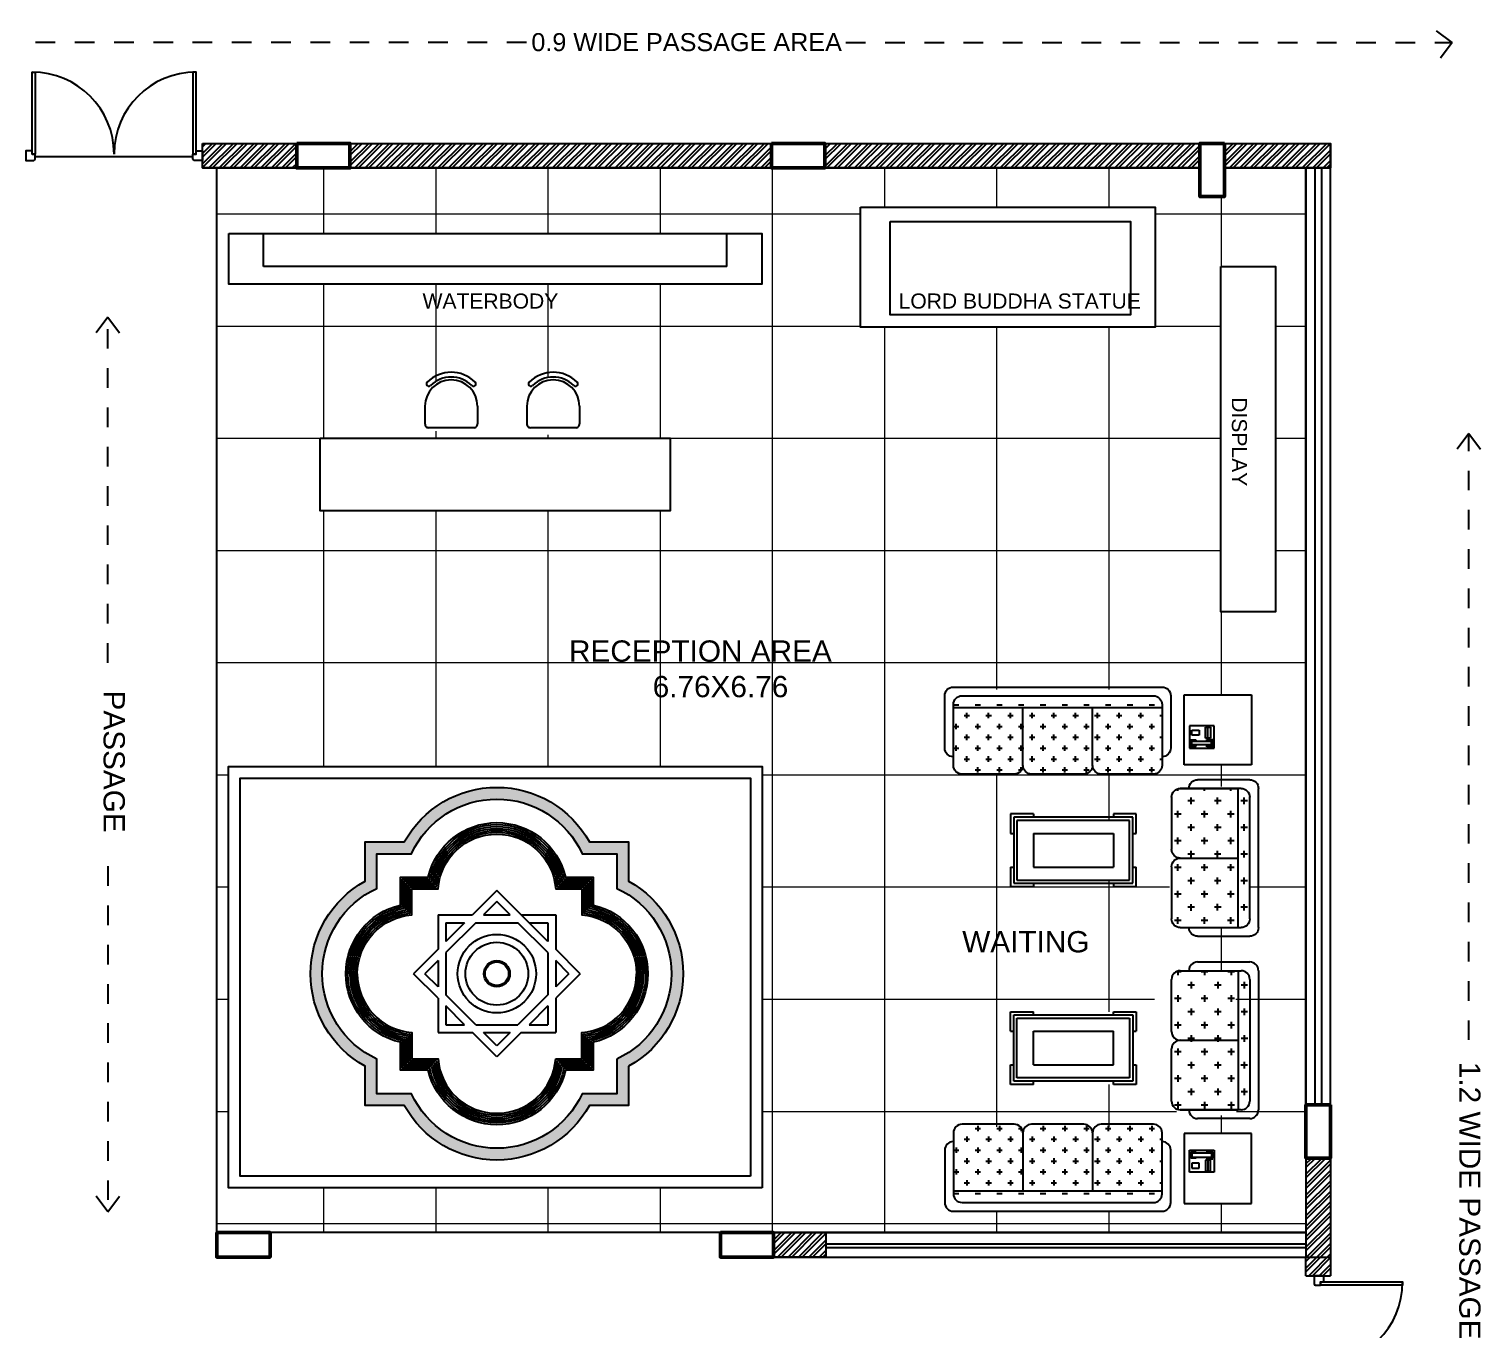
# Model space of a CAD drawing. Header units: millimetres. Extents: x 1521 to 3683, y 1649 to 3322.
# Drawn here: x 1613.56 to 1620.91, y 1661.38 to 1668 of the extents above; entities that cross this region are included whole.
import ezdxf

# ---------------------------------------------------------------- set-up
doc = ezdxf.new("R2010")
doc.units = ezdxf.units.MM
doc.header["$LTSCALE"] = 0.1
doc.linetypes.add('DASHED2', pattern=[0.375, 0.25, -0.125])
for name, color, linetype in [('5', 5, 'Continuous'), ('LSCAPE', 3, 'Continuous'), ('TILES', 40, 'Continuous')]:
    doc.layers.add(name, color=color, linetype=linetype)
doc.layers.add('COL', color=1, linetype='Continuous', lineweight=50)
doc.styles.add('WORKING', font='ARIALN.TTF')
pattern_1 = [(45, (959.4375745897066, 807.4665025753153), (-0.026524905549475, 0.026524905549475), []), (45, (959.4375745897066, 807.4852585158992), (-0.026524905549475, 0.026524905549475), [])]

# ---------------------------------------------------------------- blocks, each defined once
blk = doc.blocks.new('CORNER')
at = {"ltscale": 0.02}
for p, q in [((836.5132669836594, 549.0750119954903), (836.5132669836594, 548.4943628972042)), ((837.1169068013776, 549.0750119954903), (836.5132669836594, 549.0750119954903)), ((837.1169068013776, 548.4943628972042), (837.1169068013776, 549.0750119954903)), ((836.5132669836594, 548.4943628972042), (837.1169068013776, 548.4943628972042))]:
    blk.add_line(p, q, dxfattribs=at)
blk = doc.blocks.new('5 SITE SOFA')
at = {"ltscale": 0.02}
h = blk.add_hatch(dxfattribs=at)
h.set_pattern_fill('CROSS', color=256, scale=0.0180844907407413, angle=90, style=0)
h.set_pattern_definition([(180, (1023.919534311578, 431.4869729357114), (-0.1148365162037068, 0.1148365162037069), [0.0574182581018534, -0.1722547743055604]), (90, (1023.890825182527, 431.4582638066607), (0.1148365162037069, 0.1148365162037068), [0.0574182581018534, -0.1722547743055603])])
edge = h.paths.add_edge_path()
edge.add_ellipse((837.3964713787731, 549.1077649624561), major_axis=(-0.05303300858895311, -0.05303300858895311), ratio=0.9999999999996051, start_angle=225.0000000001161, end_angle=314.9999999999887, ccw=False)
edge.add_line((837.3964713787726, 549.1827649624561), (837.8464713787721, 549.1827649624561))
edge.add_ellipse((837.8464713787721, 549.1077649624561), major_axis=(-0.0530330085890216, 0.0530330085890216), ratio=0.9999999999970204, start_angle=225.0000000000854, end_angle=314.9999999999146, ccw=False)
edge.add_line((837.9214713787721, 549.1077649624561), (837.9214713787721, 548.6077649624568))
edge.add_line((837.9214713787721, 548.6077649624568), (837.3214713787726, 548.6077649624568))
edge.add_line((837.321471378773, 548.6077649624568), (837.321471378773, 549.1077649624561))
edge = h.paths.add_edge_path()
edge.add_ellipse((837.9964713787721, 549.1077649624561), major_axis=(-0.05303300858895311, -0.05303300858895311), ratio=0.9999999999996051, start_angle=225.0000000001161, end_angle=314.9999999999887, ccw=False)
edge.add_line((837.9964713787718, 549.1827649624561), (838.4464713787712, 549.1827649624561))
edge.add_ellipse((838.4464713787712, 549.1077649624561), major_axis=(-0.0530330085890216, 0.0530330085890216), ratio=0.9999999999970204, start_angle=225.0000000000854, end_angle=314.9999999999146, ccw=False)
edge.add_line((838.5214713787714, 549.1077649624561), (838.5214713787714, 548.6077649624568))
edge.add_line((838.5214713787714, 548.6077649624568), (837.9214713787721, 548.6077649624568))
edge.add_line((837.9214713787721, 548.6077649624568), (837.9214713787721, 549.1077649624561))
edge = h.paths.add_edge_path()
edge.add_line((837.321471378773, 548.5827649624568), (837.321471378773, 548.6077649624569))
edge.add_line((837.321471378773, 548.6077649624568), (838.5214713787714, 548.6077649624568))
edge.add_line((838.5214713787714, 548.6077649624568), (838.5214713787714, 548.5827649624568))
edge.add_ellipse((838.4464713787712, 548.5827649624568), major_axis=(-0.05303300858895311, -0.05303300858895311), ratio=0.9999999999996055, start_angle=45.00000000001131, end_angle=134.9999999999887, ccw=False)
edge.add_line((838.4464713787712, 548.5077649624569), (837.3964713787726, 548.5077649624569))
edge.add_ellipse((837.3964713787726, 548.5827649624568), major_axis=(-0.0530330085889321, -0.0530330085889321), ratio=0.9999999999985669, start_angle=-45.00000000004093, end_angle=45.00000000004121, ccw=False)
at = {"linetype": 'Continuous'}
for p, q in [((836.9723857991933, 551.1391397175981), (836.5223857991932, 551.1391397175981)), ((836.447385799193, 551.0641397175983), (836.447385799193, 549.2641397175984)), ((837.1223857991932, 551.0641397175983), (836.5973857991928, 551.0641397175983)), ((836.5989175259821, 551.0641397175983), (836.5989175259821, 551.0175691993023)), ((836.6223857991931, 551.0641397175983), (836.6223857991928, 549.2641397175981)), ((836.8098550259821, 551.0410066993023), (836.7629800259821, 551.0410066993023)), ((836.7864175259821, 551.0641397175983), (836.7864175259821, 551.0175691993023)), ((836.9973550259821, 551.0410066993023), (836.9504800259822, 551.0410066993023)), ((836.9739175259821, 551.0641397175983), (836.9739175259821, 551.0175691993023)), ((837.047385799193, 551.0641397175983), (837.047385799193, 551.0641397175983)), ((836.5223857991932, 550.9891397175984), (836.5223857991932, 549.3391397175981)), ((836.7161050259822, 550.9472566993023), (836.6692300259822, 550.9472566993023)), ((836.6926675259822, 550.9706941993023), (836.6926675259822, 550.9238191993023)), ((836.9036050259822, 550.9472566993023), (836.8567300259822, 550.9472566993023)), ((836.8801675259822, 550.9706941993023), (836.8801675259822, 550.9238191993023)), ((837.0911050259822, 550.9472566993023), (837.0442300259821, 550.9472566993023)), ((837.0676675259822, 550.9706941993023), (837.0676675259822, 550.9238191993023)), ((837.1973857991928, 550.5391397175982), (837.1973857991928, 550.9891397175984)), ((836.5989175259821, 550.8769441993023), (836.5989175259821, 550.8300691993023)), ((836.7161050259822, 550.7597566993023), (836.6692300259822, 550.7597566993023)), ((836.6926675259822, 550.7831941993023), (836.6926675259822, 550.7363191993023)), ((836.8098550259821, 550.8535066993023), (836.7629800259821, 550.8535066993023)), ((836.7864175259821, 550.8769441993023), (836.7864175259821, 550.8300691993023)), ((836.9036050259822, 550.7597566993023), (836.8567300259822, 550.7597566993023)), ((836.8801675259822, 550.7831941993023), (836.8801675259822, 550.7363191993023)), ((836.9973550259821, 550.8535066993023), (836.9504800259822, 550.8535066993023)), ((836.9739175259821, 550.8769441993023), (836.9739175259821, 550.8300691993023)), ((837.0911050259822, 550.7597566993023), (837.0442300259821, 550.7597566993023)), ((837.0676675259822, 550.7831941993023), (837.0676675259822, 550.7363191993023)), ((837.1848550259821, 550.8535066993023), (837.1379800259822, 550.8535066993023)), ((837.1614175259821, 550.8769441993023), (837.1614175259821, 550.8300691993023)), ((836.5989175259821, 550.6894441993023), (836.5989175259821, 550.6425691993023)), ((836.8098550259821, 550.6660066993023), (836.7629800259821, 550.6660066993023)), ((836.7864175259821, 550.6894441993023), (836.7864175259821, 550.6425691993023)), ((836.9973550259821, 550.6660066993023), (836.9504800259822, 550.6660066993023)), ((836.9739175259821, 550.6894441993023), (836.9739175259821, 550.6425691993023)), ((837.1848550259821, 550.6660066993023), (837.1379800259822, 550.6660066993023)), ((837.1614175259821, 550.6894441993023), (837.1614175259821, 550.6425691993023)), ((836.7161050259822, 550.5722566993023), (836.6692300259822, 550.5722566993023)), ((836.6926675259822, 550.5956941993023), (836.6926675259822, 550.5488191993022)), ((836.9036050259822, 550.5722566993023), (836.8567300259822, 550.5722566993023)), ((836.8801675259822, 550.5956941993023), (836.8801675259822, 550.5488191993022)), ((837.0911050259822, 550.5722566993023), (837.0442300259821, 550.5722566993023)), ((837.0676675259822, 550.5956941993023), (837.0676675259822, 550.5488191993022)), ((836.5989175259821, 550.5019441993023), (836.5989175259821, 550.4550691993023)), ((837.1223857991932, 550.4641397175983), (836.6223857991931, 550.4641397175983)), ((836.7161050259822, 550.3847566993023), (836.6692300259822, 550.3847566993023)), ((836.6926675259822, 550.4081941993023), (836.6926675259822, 550.3613191993023)), ((836.8098550259821, 550.4785066993023), (836.7629800259821, 550.4785066993023)), ((836.7864175259821, 550.5019441993023), (836.7864175259821, 550.4550691993023)), ((836.9036050259822, 550.3847566993023), (836.8567300259822, 550.3847566993023)), ((836.8801675259822, 550.4081941993023), (836.8801675259822, 550.3613191993023)), ((836.9973550259821, 550.4785066993023), (836.9504800259822, 550.4785066993023)), ((836.9739175259821, 550.5019441993023), (836.9739175259821, 550.4550691993023)), ((837.0911050259822, 550.3847566993023), (837.0442300259821, 550.3847566993023)), ((837.0676675259822, 550.4081941993023), (837.0676675259822, 550.3613191993023)), ((837.1665291690546, 550.4785066993023), (837.1379800259822, 550.4785066993023)), ((837.1614175259821, 550.5019441993023), (837.1614175259821, 550.4750965734536)), ((837.1973857991928, 549.9391397175982), (837.1973857991928, 550.3891397175984)), ((836.5989175259821, 550.3144441993023), (836.5989175259821, 550.2675691993023)), ((836.8098550259821, 550.2910066993023), (836.7629800259821, 550.2910066993023)), ((836.7864175259821, 550.3144441993023), (836.7864175259821, 550.2675691993023)), ((836.9973550259821, 550.2910066993023), (836.9504800259822, 550.2910066993023)), ((836.9739175259821, 550.3144441993023), (836.9739175259821, 550.2675691993023)), ((837.1848550259821, 550.2910066993023), (837.1379800259822, 550.2910066993023)), ((837.1614175259821, 550.3144441993023), (837.1614175259821, 550.2675691993023)), ((836.7161050259822, 550.1972566993023), (836.6692300259822, 550.1972566993023)), ((836.6926675259822, 550.2206941993023), (836.6926675259822, 550.1738191993023)), ((836.9036050259822, 550.1972566993023), (836.8567300259822, 550.1972566993023)), ((836.8801675259822, 550.2206941993023), (836.8801675259822, 550.1738191993023)), ((837.0911050259822, 550.1972566993023), (837.0442300259821, 550.1972566993023)), ((837.0676675259822, 550.2206941993023), (837.0676675259822, 550.1738191993023)), ((836.5989175259821, 550.1269441993023), (836.5989175259821, 550.0800691993023)), ((836.7161050259822, 550.0097566993023), (836.6692300259822, 550.0097566993023)), ((836.6926675259822, 550.0331941993023), (836.6926675259822, 549.9863191993023)), ((836.8098550259821, 550.1035066993023), (836.7629800259821, 550.1035066993023)), ((836.7864175259821, 550.1269441993023), (836.7864175259821, 550.0800691993023)), ((836.9036050259822, 550.0097566993023), (836.8567300259822, 550.0097566993023)), ((836.8801675259822, 550.0331941993023), (836.8801675259822, 549.9863191993023)), ((836.9973550259821, 550.1035066993023), (836.9504800259822, 550.1035066993023)), ((836.9739175259821, 550.1269441993023), (836.9739175259821, 550.0800691993023)), ((837.0911050259822, 550.0097566993023), (837.0442300259821, 550.0097566993023)), ((837.0676675259822, 550.0331941993023), (837.0676675259822, 549.9863191993023)), ((837.1848550259821, 550.1035066993023), (837.1379800259822, 550.1035066993023)), ((837.1614175259821, 550.1269441993023), (837.1614175259821, 550.0800691993023)), ((836.5989175259821, 549.9394441993023), (836.5989175259821, 549.8925691993023)), ((836.8098550259821, 549.9160066993023), (836.7629800259821, 549.9160066993023)), ((836.7864175259821, 549.9394441993023), (836.7864175259821, 549.8925691993023)), ((836.9973550259821, 549.9160066993023), (836.9504800259822, 549.9160066993023)), ((836.9739175259821, 549.9394441993023), (836.9739175259821, 549.8925691993023)), ((837.1848550259821, 549.9160066993023), (837.1379800259822, 549.9160066993023)), ((837.1614175259821, 549.9394441993023), (837.1614175259821, 549.8925691993023)), ((837.1223857991932, 549.8641397175982), (836.6223857991931, 549.8641397175982)), ((836.7161050259822, 549.8222566993023), (836.6692300259822, 549.8222566993023)), ((836.6926675259822, 549.8456941993023), (836.6926675259822, 549.7988191993023)), ((836.9036050259822, 549.8222566993023), (836.8567300259822, 549.8222566993023)), ((836.8801675259822, 549.8456941993023), (836.8801675259822, 549.7988191993023)), ((837.0911050259822, 549.8222566993023), (837.0442300259821, 549.8222566993023)), ((837.0676675259822, 549.8456941993023), (837.0676675259822, 549.7988191993023)), ((837.1973857991928, 549.3391397175981), (837.1973857991928, 549.7891397175982)), ((836.5989175259821, 549.7519441993023), (836.5989175259821, 549.7050691993023)), ((836.7161050259822, 549.6347566993023), (836.6692300259822, 549.6347566993023)), ((836.6926675259822, 549.6581941993023), (836.6926675259822, 549.6113191993023)), ((836.8098550259821, 549.7285066993023), (836.7629800259821, 549.7285066993023)), ((836.7864175259821, 549.7519441993023), (836.7864175259821, 549.7050691993023)), ((836.9036050259822, 549.6347566993023), (836.8567300259822, 549.6347566993023)), ((836.8801675259822, 549.6581941993023), (836.8801675259822, 549.6113191993023)), ((836.9973550259821, 549.7285066993023), (836.9504800259822, 549.7285066993023)), ((836.9739175259821, 549.7519441993023), (836.9739175259821, 549.7050691993023)), ((837.0911050259822, 549.6347566993023), (837.0442300259821, 549.6347566993023)), ((837.0676675259822, 549.6581941993023), (837.0676675259822, 549.6113191993023)), ((837.1848550259821, 549.7285066993023), (837.1379800259822, 549.7285066993023)), ((837.1614175259821, 549.7519441993023), (837.1614175259821, 549.7050691993023)), ((836.5989175259821, 549.5644441993023), (836.5989175259821, 549.5175691993023)), ((836.8098550259821, 549.5410066993023), (836.7629800259821, 549.5410066993023)), ((836.7864175259821, 549.5644441993023), (836.7864175259821, 549.5175691993023)), ((836.9973550259821, 549.5410066993023), (836.9504800259822, 549.5410066993023)), ((836.9739175259821, 549.5644441993023), (836.9739175259821, 549.5175691993023)), ((837.1848550259821, 549.5410066993023), (837.1379800259822, 549.5410066993023)), ((837.1614175259821, 549.5644441993023), (837.1614175259821, 549.5175691993023)), ((836.7161050259822, 549.4472566993023), (836.6692300259822, 549.4472566993023)), ((836.6926675259822, 549.4706941993023), (836.6926675259822, 549.4238191993023)), ((836.9036050259822, 549.4472566993023), (836.8567300259822, 549.4472566993023)), ((836.8801675259822, 549.4706941993023), (836.8801675259822, 549.4238191993023)), ((837.0911050259822, 549.4472566993023), (837.0442300259821, 549.4472566993023)), ((837.0676675259822, 549.4706941993023), (837.0676675259822, 549.4238191993023)), ((836.5973857991928, 549.2641397175981), (837.1223857991932, 549.2641397175981)), ((836.5989175259821, 549.3769441993022), (836.5989175259821, 549.3300691993023)), ((836.6926675259822, 549.2831941993023), (836.6926675259822, 549.2641397175984)), ((836.8098550259821, 549.3535066993023), (836.7629800259821, 549.3535066993023)), ((836.7864175259821, 549.3769441993022), (836.7864175259821, 549.3300691993023)), ((836.8801675259822, 549.2831941993023), (836.8801675259822, 549.2641397175984)), ((836.9973550259821, 549.3535066993023), (836.9504800259822, 549.3535066993023)), ((836.9739175259821, 549.3769441993022), (836.9739175259821, 549.3300691993023)), ((837.047385799193, 549.2641397175981), (837.047385799193, 549.2641397175981)), ((837.0676675259822, 549.2831941993023), (837.0676675259822, 549.2641397175984)), ((837.1848550259821, 549.3535066993023), (837.1379800259822, 549.3535066993023)), ((837.1614175259821, 549.3769441993022), (837.1614175259821, 549.3300691993023)), ((836.522385799193, 549.1891397175982), (836.9723857991933, 549.1891397175982)), ((837.3964713787731, 549.1827649624561), (837.8464713787721, 549.1827649624561)), ((837.3964713787731, 549.1827649624561), (837.8464713787721, 549.1827649624561)), ((837.9964713787721, 549.1827649624561), (838.4464713787712, 549.1827649624561)), ((837.321471378773, 549.1077649624563), (837.321471378773, 548.6077649624569)), ((837.321471378773, 548.5827649624568), (837.321471378773, 549.1077649624563)), ((837.321471378773, 549.0327649624563), (837.321471378773, 549.0327649624563)), ((837.9214713787721, 549.1077649624563), (837.9214713787721, 548.6077649624569)), ((838.5214713787714, 549.1077649624563), (838.5214713787714, 548.5827649624568)), ((838.5214713787714, 549.0327649624563), (838.5214713787714, 549.0327649624563)), ((837.2464713787732, 548.5077649624571), (837.2464713787732, 548.9577649624562)), ((838.5964713787711, 548.9577649624562), (838.5964713787711, 548.5077649624571)), ((838.5214713787714, 548.6077649624569), (837.321471378773, 548.6077649624569)), ((838.5214713787714, 548.4327649624572), (837.321471378773, 548.4327649624572)), ((838.4464713787712, 548.5077649624571), (837.3964713787726, 548.5077649624571))]:
    blk.add_line(p, q, dxfattribs=at)
for centre, radius, start, end in [((836.522385799193, 551.0641397175982), 0.0750000000000685, 89.999999999896, 179.999999999896), ((836.9723857991933, 551.0641397175983), 0.0749999999999315, 0, 90), ((836.5973857991928, 550.9891397175984), 0.0750000000000685, 90, 180), ((837.122385799193, 550.9891397175984), 0.0750000000000685, 0, 89.999999999896), ((837.1223857991932, 550.5391397175981), 0.0749999999997944, 270, 1.040036e-10), ((837.122385799193, 550.3891397175984), 0.0750000000000685, 0, 89.999999999896), ((837.1223857991932, 549.9391397175981), 0.0749999999999315, 270, 1.040036e-10), ((837.1223857991932, 549.9391397175981), 0.0749999999997944, 270, 1.040036e-10), ((837.122385799193, 549.7891397175982), 0.0750000000000685, 0, 89.999999999896), ((837.122385799193, 549.7891397175982), 0.0750000000000685, 0, 89.999999999896), ((836.522385799193, 549.2641397175984), 0.0749999999999315, 180, 270), ((836.5973857991928, 549.3391397175981), 0.0749999999999315, 179.999999999896, 270), ((836.9723857991933, 549.2641397175979), 0.0749999999997944, 270, 1.040036e-10), ((837.122385799193, 549.3391397175981), 0.0749999999999315, 270.000000000104, 1.040036e-10), ((837.3964713787731, 549.1077649624563), 0.0749999999998972, 90, 180), ((837.3964713787731, 549.1077649624563), 0.0749999999998972, 90, 180), ((837.3964713787731, 549.1077649624563), 0.0749999999998972, 90, 180), ((837.8464713787721, 549.1077649624563), 0.0749999999998972, 0, 90), ((837.9964713787721, 549.1077649624563), 0.0749999999998972, 90, 180), ((838.4464713787712, 549.1077649624563), 0.0749999999998972, 0, 90), ((837.321471378773, 548.9577649624562), 0.0749999999998972, 90, 180), ((838.5214713787714, 548.9577649624562), 0.0749999999998972, 0, 90), ((837.3964713787731, 548.5827649624568), 0.0749999999998972, 180, 270), ((838.4464713787712, 548.5827649624568), 0.0749999999998972, 270, 0), ((837.321471378773, 548.5077649624571), 0.0749999999998972, 180, 270), ((838.5214713787714, 548.5077649624571), 0.0749999999998972, 270, 0)]:
    blk.add_arc(centre, radius, start, end, dxfattribs=at)
blk.add_blockref('CORNER', (0, 0))
blk = doc.blocks.new('Phone - Desk')
at = {"linetype": 'Continuous'}
for p, q in [((-4.5, -5), (-4.5, 5)), ((-4.5, 5), (4.5, 5)), ((-4, 4.5), (-4, 2)), ((-4, 2), (-3.25, 2)), ((-3.75, 4.5), (-3.75, 2.25)), ((-1.25, 4.5), (-3.75, 4.5)), ((-3.75, 2.25), (-3.25, 2.25)), ((-3.25, 4), (-3.25, -4)), ((-3.25, 4), (-1.75, 4)), ((-1.75, -4), (-1.75, 4)), ((-1.75, 2.25), (-1.25, 2.25)), ((-1.75, 2), (-1, 2)), ((-1.25, 2.25), (-1.25, 4.5)), ((-1, 2), (-1, 4.5)), ((4, 3.5), (-0.5, 3.5)), ((-0.5, 3.5), (-0.5, 1.5)), ((-0.5, 2.5), (4, 2.5)), ((-0.5, 1.5), (4, 1.5)), ((4, 1.5), (4, 3.5)), ((4.5, 5), (4.5, -5)), ((4.5, -5), (-4.5, -5)), ((-3.75, -2.25), (-3.25, -2.25)), ((-3.75, -4.5), (-3.75, -2.25)), ((-1.25, -4.5), (-3.75, -4.5)), ((-3.25, -4), (-1.75, -4)), ((-1.75, -2.25), (-1.25, -2.25)), ((-1.25, -2.25), (-1.25, -4.5)), ((2.75, -1), (0.75, -1)), ((0.75, -1), (0.75, -4)), ((0.75, -4), (2.75, -4)), ((2.75, -4), (2.75, -1))]:
    blk.add_line(p, q, dxfattribs=at)
blk = doc.blocks.new('cenre table')
for p, q in [((-66.60446158378909, 25.48061522629723), (-66.60446158378909, 40.07621152013597)), ((-66.60446158378909, 40.07621152013597), (-49.31510183973296, 40.07621152013597)), ((-64.14252676071192, 37.61427669705881), (25.85747323928809, 37.61427669705881)), ((-64.14252676071192, -12.38572330294118), (-64.14252676071192, 37.61427669705881)), ((-61.68059193772203, 35.15234187398164), (23.39553841629822, 35.15234187398164)), ((-61.68059193772203, -9.923788479864015), (-61.68059193772203, 35.15234187398164)), ((-49.31510183973296, 37.61427669705881), (-49.31510183973296, 40.07621152013597)), ((11.29449104164087, 37.61427669705881), (11.29449104164087, 40.07621152013597)), ((11.29449104164087, 40.07621152013597), (28.31940806236526, 40.07621152013597)), ((23.39553841629822, 35.15234187398164), (23.39553841629822, -9.923788479864015)), ((25.85747323928809, 37.61427669705881), (25.85747323928809, -12.38572330294118)), ((28.31940806236526, 40.07621152013597), (28.31940806236526, 25.48061522629723)), ((-66.60446158378909, 25.48061522629723), (-64.14252676071192, 25.48061522629723)), ((-49.31510183973296, 25.48061522629723), (11.29449104164087, 25.48061522629723)), ((-49.31510183973296, 0), (-49.31510183973296, 25.48061522629723)), ((11.29449104164087, 0), (11.29449104164087, 25.48061522629723)), ((25.85747323928809, 25.48061522629723), (28.31940806236526, 25.48061522629723)), ((-66.60446158378909, -14.84765812583646), (-66.60446158378909, 0)), ((-66.60446158378909, 0), (-64.14252676071192, 0)), ((-49.31510183973296, 0), (11.29449104164087, 0)), ((25.85747323928809, 0), (28.31940806236526, 0)), ((28.31940806236526, 0), (28.31940806236526, -14.84765812583646)), ((23.39553841629822, -9.923788479864015), (-61.68059193772203, -9.923788479864015)), ((-49.31510183973296, -14.84765812583646), (-66.60446158378909, -14.84765812583646)), ((25.85747323928809, -12.38572330294118), (-64.14252676071192, -12.38572330294118)), ((-49.31510183973296, -14.84765812583646), (-49.31510183973296, -12.38572330294118)), ((11.29449104164087, -14.84765812583646), (11.29449104164087, -12.38572330294118)), ((28.31940806236526, -14.84765812583646), (11.29449104164087, -14.84765812583646))]:
    blk.add_line(p, q)
blk = doc.blocks.new('A$C55D65794')
at = {"layer": 'TILES'}
h = blk.add_hatch(dxfattribs=at)
h.set_pattern_fill('HONEY', color=0, scale=60, angle=-90.00000000000004, style=0)
h.set_pattern_definition([(270, (-1697.807933128047, 11853.95186136693), (-6.495190499999992, -11.25), [7.5, -15]), (150, (-1697.807933128047, 11853.95186136693), (-6.495190542574936, 11.24999997541934), [7.499999999999982, -14.99999999999996]), (210, (-1697.807933128047, 11853.95186136693), (-12.99038104257493, -2.45806581e-08), [-14.99999999999999, 7.499999999999992])])
edge = h.paths.add_edge_path(flags=16)
edge.add_line((-517.57648178046, -272.0028776559975), (-517.57648178046, -325.0508652763437))
edge.add_line((-517.57648178046, -325.0508652763437), (-570.6244694008062, -325.0508652763437))
edge.add_arc((-701.1019144186438, -264.8147923022919), 143.7106403357736, 204.7808288303728, 335.2191711696273, ccw=False)
edge.add_line((-831.5793594364814, -325.0508652763437), (-884.6273470568275, -325.0508652763437))
edge.add_line((-884.6273470568275, -325.0508652763437), (-884.6273470568275, -272.0028776561021))
edge.add_arc((-824.3912740829909, -141.5254326381768), 143.7106403357631, 114.7808288302802, 245.2191711697198, ccw=False)
edge.add_line((-884.6273470568275, -11.04798762025166), (-884.6273470568275, 41.99999999998907))
edge.add_line((-884.6273470568275, 41.99999999998907), (-831.5793594364814, 42))
edge.add_arc((-701.1019144186438, -18.23607297405692), 143.7106403357758, 24.780828830374674, 155.2191711696254, ccw=False)
edge.add_line((-570.6244694008062, 42), (-517.57648178046, 41.99999999998907))
edge.add_line((-517.57648178046, 41.99999999998907), (-517.57648178046, -11.04798762034625))
edge.add_arc((-577.8125547545262, -141.5254326381718), 143.7106403357689, -65.21917116961998, 65.21917116962021, ccw=False)
edge = h.paths.add_edge_path()
edge.add_line((-499.5764817804602, -283.0508652763437), (-499.5764817804602, -343.0508652763438))
edge.add_line((-499.5764817804602, -343.0508652763438), (-559.57648178046, -343.0508652763438))
edge.add_arc((-701.1019144186438, -264.8147923024047), 161.7106403357818, 208.9340698784794, 331.0659301215206, ccw=False)
edge.add_line((-842.6273470568277, -343.0508652763438), (-902.6273470568277, -343.0508652763438))
edge.add_line((-902.6273470568277, -343.0508652763438), (-902.6273470568277, -283.0508652763437))
edge.add_arc((-824.3912740828937, -141.5254326381718), 161.710640335769, 118.93406987847979, 241.06593012152018, ccw=False)
edge.add_line((-902.6273470568277, 0), (-902.6273470568277, 59.99999999998909))
edge.add_line((-902.6273470568277, 59.99999999998909), (-842.6273470568277, 60))
edge.add_arc((-701.1019144186438, -18.23607297393903), 161.7106403357818, 28.93406987847942, 151.0659301215206, ccw=False)
edge.add_line((-559.57648178046, 60), (-499.5764817804602, 59.99999999998909))
edge.add_line((-499.5764817804602, 59.99999999998909), (-499.5764817804602, 0))
edge.add_arc((-577.8125547543942, -141.5254326381718), 161.710640335769, -61.06593012152001, 61.06593012152018, ccw=False)
at = {"layer": '5', "color": 0}
for p, q in [((-701.1019144187021, -14.24621202459093), (-738.3811350322368, -51.52543263817278)), ((-623.1019144187021, -92.24621202459093), (-701.1019144187021, -14.24621202459093)), ((-701.1019144187021, -31.21677477307458), (-721.4105722837421, -51.52543263817278)), ((-680.7932565535456, -51.52543263817278), (-701.1019144187021, -31.21677477307458)), ((-791.1019144187021, -51.52543263817278), (-738.3811350322368, -51.52543263817278)), ((-791.1019144187021, -51.52543263817278), (-791.1019144187021, -104.2462120245909)), ((-733.4105722837421, -63.52543263817278), (-779.1019144187019, -109.2167747730746)), ((-779.1019144187019, -63.52543263817278), (-750.3811350322367, -63.52543263817278)), ((-779.1019144187019, -63.52543263817278), (-779.1019144187019, -92.24621202459093)), ((-750.3811350322367, -63.52543263817278), (-779.1019144187019, -92.24621202459093)), ((-733.4105722837421, -63.52543263817278), (-668.7932565535456, -63.52543263817278)), ((-721.4105722837421, -51.52543263817278), (-680.7932565535456, -51.52543263817278)), ((-623.1019144187021, -109.2167747730618), (-668.7932565535456, -63.52543263817278)), ((-663.8226938050511, -51.52543263817278), (-611.1019144187021, -51.52543263817278)), ((-651.8226938050511, -63.52543263817278), (-623.1019144187021, -63.52543263817278)), ((-623.1019144187021, -63.52543263817278), (-623.1019144187021, -92.24621202459093)), ((-611.1019144187021, -51.52543263817278), (-611.1019144187021, -104.2462120245909)), ((-791.1019144187021, -104.2462120245909), (-828.3811350322367, -141.5254326381728)), ((-779.1019144187019, -109.2167747730746), (-779.1019144187019, -173.834090503271)), ((-623.1019144187021, -109.2167747730746), (-623.1019144187021, -173.8340905032819)), ((-573.8226938050511, -141.5254326381728), (-611.1019144187021, -104.2462120245909)), ((-791.1019144187021, -121.2167747730745), (-811.4105722837421, -141.5254326381728)), ((-791.1019144187021, -121.2167747730745), (-791.1019144187021, -161.834090503271)), ((-590.7932565535458, -141.5254326381728), (-611.1019144187021, -121.2167747730618)), ((-611.1019144187021, -121.2167747730618), (-611.1019144187021, -161.834090503271)), ((-791.1019144187021, -178.8046532517528), (-828.3811350322367, -141.5254326381728)), ((-791.1019144187021, -161.834090503271), (-811.4105722837421, -141.5254326381728)), ((-573.8226938050511, -141.5254326381728), (-611.1019144187021, -178.8046532517528)), ((-590.7932565535458, -141.5254326381728), (-611.1019144187021, -161.834090503271)), ((-733.4105722837421, -219.5254326381728), (-779.1019144187019, -173.834090503271)), ((-623.1019144187021, -173.8340905032819), (-668.7932565535456, -219.5254326381728)), ((-791.1019144187021, -178.8046532517528), (-791.1019144187021, -231.5254326381728)), ((-779.1019144187019, -190.8046532517528), (-779.1019144187019, -219.5254326381728)), ((-750.3811350322367, -219.5254326381728), (-779.1019144187019, -190.8046532517528)), ((-623.1019144187021, -190.8046532517528), (-651.8226938050511, -219.5254326381728)), ((-623.1019144187021, -190.8046532517528), (-623.1019144187021, -219.5254326381728)), ((-611.1019144187021, -178.8046532517528), (-611.1019144187021, -231.5254326381728)), ((-779.1019144187019, -219.5254326381728), (-750.3811350322367, -219.5254326381728)), ((-733.4105722837421, -219.5254326381728), (-668.7932565535456, -219.5254326381728)), ((-651.8226938050511, -219.5254326381728), (-623.1019144187021, -219.5254326381728)), ((-791.1019144187021, -231.5254326381728), (-738.3811350322368, -231.5254326381728)), ((-701.1019144187021, -268.8046532517528), (-738.3811350322368, -231.5254326381728)), ((-701.1019144187021, -251.8340905032701), (-721.4105722837421, -231.5254326381728)), ((-721.4105722837421, -231.5254326381728), (-680.7932565535456, -231.5254326381728)), ((-663.8226938050511, -231.5254326381728), (-701.1019144187021, -268.8046532517528)), ((-680.7932565535456, -231.5254326381728), (-701.1019144187021, -251.8340905032701)), ((-663.8226938050511, -231.5254326381728), (-611.1019144187021, -231.5254326381728))]:
    blk.add_line(p, q, dxfattribs=at)
at = {"layer": 'LSCAPE', "color": 0}
blk.add_circle((-701.1019144187021, -141.5254326381728), 20, dxfattribs=at)
at = {"layer": 'TILES', "color": 0}
for p, q in [((-842.6273470568277, -283.0508652763437), (-842.6273470568277, -241.5879131191068)), ((-559.57648178046, -241.5879131191068), (-559.57648178046, -283.0508652763437)), ((-801.1643948995779, -283.0508652763437), (-842.6273470568277, -283.0508652763437)), ((-559.57648178046, -283.0508652763437), (-601.0394339377098, -283.0508652763437))]:
    blk.add_line(p, q, dxfattribs=at)
for points in [[(-499.5764817804602, -283.0508652763437), (-499.5764817804602, -343.0508652763438), (-559.57648178046, -343.0508652763438, -0.5898202591985667), (-842.6273470568277, -343.0508652763438), (-902.6273470568277, -343.0508652763438), (-902.6273470568277, -283.0508652763437, -0.5898202591985613), (-902.6273470568277, 0), (-902.6273470568277, 59.99999999998909), (-842.6273470568277, 60, -0.5898202591985667), (-559.57648178046, 60), (-499.5764817804602, 59.99999999998909), (-499.5764817804602, 0, -0.5898202591985612)], [(-517.57648178046, -272.0028776559975), (-517.57648178046, -325.0508652763437), (-570.6244694008062, -325.0508652763437, -0.6397624305895173), (-831.5793594364814, -325.0508652763437), (-884.6273470568275, -325.0508652763437), (-884.6273470568275, -272.0028776561021, -0.6397624305906557), (-884.6273470568275, -11.04798762025166), (-884.6273470568275, 41.99999999998907), (-831.5793594364814, 42, -0.6397624305894949), (-570.6244694008062, 42), (-517.57648178046, 41.99999999998907), (-517.57648178046, -11.04798762034625, -0.639762430589429)], [(-553.5764817804602, -246.4739667315271), (-553.5764817804602, -289.0508652763438), (-596.1533803254869, -289.0508652763438, -0.7953857391389793), (-806.0504485119172, -289.0508652763438), (-848.6273470568277, -289.0508652763438), (-848.6273470568277, -246.4739667315734, -0.7953857391448654), (-848.6273470568277, -36.57689854477029), (-848.6273470568277, 5.999999999989086), (-806.0504485120337, 5.999999999989086, -0.7953857391433548), (-596.1533803253704, 6), (-553.5764817804602, 6), (-553.5764817804602, -36.5768985448285, -0.7953857391430978)], [(-556.5764817804602, -244.0600482767222), (-556.5764817804602, -286.0508652763438), (-598.5672987800363, -286.0508652763438, -0.8141110866945821), (-803.6365300572515, -286.0508652763438), (-845.6273470568275, -286.0508652763438), (-845.6273470568275, -244.0600482769077, -0.8141110867005542), (-845.6273470568275, -38.99081699944872), (-845.6273470568275, 3), (-803.6365300573677, 2.999999999989087, -0.8141110866991187), (-598.5672987800363, 3), (-556.5764817804602, 3), (-556.5764817804602, -38.99081699962335, -0.8141110866934358)]]:
    blk.add_lwpolyline(points, format="xyb", close=True, dxfattribs=at)
for points in [[(-926.1019144185857, -141.5254326381728, -0.3623472521963027), (-842.6273470568277, -41.46295215724967), (-842.6273470568277, 0), (-801.1643948995779, 0, -0.8342244461713969), (-601.0394339377098, 0), (-559.57648178046, -1.09139e-11), (-559.57648178046, -41.46295215724967, -0.3623472521963054), (-476.1019144188185, -141.5254326381728)], [(-923.2219144185808, -141.5254326381728, -0.3692233843248953), (-839.7473470568228, -43.89507623203097), (-839.7473470568228, -2.880000000004656), (-798.7322708247966, -2.880000000004656, -0.8550062750406761), (-603.4715580124912, -2.880000000004656), (-562.4564817804647, -2.880000000004656), (-562.4564817804647, -43.89507623203097, -0.3692233843248919), (-478.981914418823, -141.5254326381728, -0.3692233843248919)], [(-920.3419144185764, -141.5254326381728, -0.3765173597961347), (-836.8673470568183, -46.38935649461199), (-836.8673470568183, -5.760000000009312), (-796.2379905621792, -5.760000000009312, -0.8774228530931975), (-605.9658382751084, -5.759999999998399), (-565.3364817804694, -5.760000000009312), (-565.3364817804694, -46.38935649461199, -0.3765173597961514), (-481.8619144188278, -141.5254326381728, -0.3765173597961514)], [(-917.4619144185716, -141.5254326381728, -0.3842745367203497), (-833.9873470568136, -48.95081691656922), (-833.9873470568136, -8.640000000013968), (-793.6765301402928, -8.640000000003054, -0.9017003928347936), (-608.5272986971113, -8.640000000003054), (-568.216481780474, -8.640000000013968), (-568.216481780474, -48.95081691656922, -0.3842745367203674), (-484.7419144188323, -141.5254326381728, -0.3842745367203674)], [(-914.5819144185671, -141.5254326381728, -0.392547689802671), (-831.107347056809, -51.58519710358087), (-831.107347056809, -11.52000000000771), (-791.0421499532684, -11.52000000000771, -0.9281115050244498), (-611.1616788840192, -11.52000000000771), (-571.0964817804787, -11.52000000000771), (-571.0964817804787, -51.58519710358087, -0.3925476898026889), (-487.6219144187206, -141.5254326381728, -0.3925476898026889)], [(-926.1019144185857, -141.5254326381728, 0.3623472521963027), (-842.6273470568277, -241.5879131191068), (-842.6273470568277, -283.0508652763437), (-801.1643948995779, -283.0508652763437, 0.8342244461713969), (-601.0394339377098, -283.0508652763437), (-559.57648178046, -283.0508652763437), (-559.57648178046, -241.5879131191068, 0.3623472521963054), (-476.1019144188185, -141.5254326381728)], [(-923.2219144185808, -141.5254326381728, 0.3692233843248953), (-839.7473470568228, -239.1557890443255), (-839.7473470568228, -280.1708652763391), (-798.7322708247966, -280.1708652763391, 0.8550062750406761), (-603.4715580124912, -280.1708652763391), (-562.4564817804647, -280.1708652763391), (-562.4564817804647, -239.1557890443128, 0.3692233843248919), (-478.981914418823, -141.5254326381728, 0.3692233843248919)], [(-920.3419144185764, -141.5254326381728, 0.3765173597961347), (-836.8673470568183, -236.66150878173), (-836.8673470568183, -277.2908652763462), (-796.2379905621792, -277.2908652763462, 0.8774228530931975), (-605.9658382751084, -277.2908652763462), (-565.3364817804694, -277.2908652763344), (-565.3364817804694, -236.66150878173, 0.3765173597961514), (-481.8619144188278, -141.5254326381728, 0.3765173597961514)], [(-917.4619144185716, -141.5254326381728, 0.3842745367203497), (-833.9873470568136, -234.1000483597745), (-833.9873470568136, -274.4108652763416), (-793.6765301402928, -274.4108652763416, 0.9017003928347936), (-608.5272986971113, -274.4108652763534), (-568.216481780474, -274.4108652763416), (-568.216481780474, -234.1000483597745, 0.3842745367203674), (-484.7419144188323, -141.5254326381728, 0.3842745367203674)], [(-914.5819144185671, -141.5254326381728, 0.392547689802671), (-831.107347056809, -231.465668172772), (-831.107347056809, -271.5308652763369), (-791.0421499532684, -271.5308652763369, 0.9281115050244498), (-611.1616788840192, -271.5308652763369), (-571.0964817804787, -271.5308652763369), (-571.0964817804787, -231.465668172772, 0.3925476898026889), (-487.6219144187206, -141.5254326381728, 0.3925476898026889)]]:
    blk.add_lwpolyline(points, format="xyb", dxfattribs=at)
for radius in [60, 48, 18]:
    blk.add_circle((-701.1019144187021, -141.5254326381728), radius, dxfattribs=at)
blk.add_arc((-701.1019144187021, -264.8147923023207), 101.7106403357613, 190.3286202153436, 349.6713797846564, dxfattribs=at)
blk = doc.blocks.new('chair cor')
for p, q in [((-27.5, 22.5), (-27.5, 4)), ((27.5, 22.5), (27.5, 4)), ((23.5, 0), (-23.5, 0))]:
    blk.add_line(p, q)
for centre, radius, start, end in [((0, 22.5), 27.5, 0, 180), ((-23.37948013804271, 45.78948013797344), 2.500004675603404, 135.0000000002947, 315.220986781593), ((0, 22.5), 35.5, 45.10271219858232, 135.1027121976974), ((0, 22.5), 30.5, 45.11955028651308, 135.1195502856281), ((23.2894801380171, 45.87948013801359), 2.500000354195165, 225, 45.11049343560295), ((-23.5, 4), 4, 179.6527951678415, 270), ((23.5, 4), 4, 270, 0.3472048321584715)]:
    blk.add_arc(centre, radius, start, end)

msp = doc.modelspace()

# ---------------------------------------------------------------- hatches: boundary and pattern name
h = msp.add_hatch()
h.set_pattern_fill('STEEL', color=256, scale=0.0118147657224356, style=0)
h.set_pattern_definition(pattern_1)
h.paths.add_polyline_path([(1619.646644029665, 1667.418195262573), (1620.187375794488, 1667.418195262573), (1620.187375794488, 1667.293445518035), (1619.646644029665, 1667.293445518035)])
h.paths.add_polyline_path([(1617.611022374516, 1667.418195262572), (1619.521894285097, 1667.418195262572), (1619.521894285097, 1667.293445518035), (1617.611022374516, 1667.293445518035)])
h.paths.add_polyline_path([(1615.191962110579, 1667.418195262578), (1617.339827277672, 1667.418195262578), (1617.339827277672, 1667.293445518035), (1615.191962110579, 1667.293445518035)])
h.paths.add_polyline_path([(1614.44040924667, 1667.418195262578), (1614.920767013703, 1667.418195262578), (1614.920767013703, 1667.293445518039), (1614.44040924667, 1667.293445518039)])
at = {"lineweight": 0}
h = msp.add_hatch(dxfattribs=at)
h.set_pattern_fill('NET', color=9, scale=0.18, style=0)
h.set_pattern_definition([(0, (0, 93.147763659779), (0, 0.5714999999999999), []), (90, (0, 93.147763659779), (-0.5714999999999999, 0), [])])
h.paths.add_polyline_path([(1617.289927397349, 1666.701766558307), (1614.574722052668, 1666.701766558307), (1614.574722052668, 1666.958600803214), (1617.289927397349, 1666.958600803214)])
h.paths.add_polyline_path([(1619.295089475049, 1666.48155896154), (1617.792982732598, 1666.48155896154), (1617.792982732597, 1667.092434415074), (1619.295089475049, 1667.092434415074)])
h.paths.add_polyline_path([(1619.629560843787, 1666.791657008993), (1619.907038117623, 1666.791657008993), (1619.907038117623, 1665.032286097699), (1619.629560843787, 1665.032286097699)])
h.paths.add_polyline_path([(1614.573048197109, 1662.098433280895), (1614.573048197109, 1664.243596812224), (1617.291601252908, 1664.243596812224), (1617.291601252908, 1662.098433280895)])
h.paths.add_polyline_path([(1616.82427930945, 1665.916124567481), (1616.82427930945, 1665.546175494364), (1615.040370140567, 1665.546175494366), (1615.040370140567, 1665.916124567481)])
edge = h.paths.add_edge_path()
edge.add_arc((1615.708107728547, 1666.079272341329), 0.1485740130671503, 0, 360)
edge = h.paths.add_edge_path()
edge.add_arc((1616.227971269681, 1666.079272341329), 0.1485740130671503, 0, 360)
h.paths.add_polyline_path([(1619.163629439599, 1663.665464907333), (1618.590337422695, 1663.665464907333), (1618.590337422695, 1663.969213862269), (1619.163629439599, 1663.969213862269)])
h.paths.add_polyline_path([(1619.196809312128, 1662.994663935858), (1619.196809312128, 1662.624555235868), (1618.557157550167, 1662.624555235868), (1618.557157550167, 1662.994663935858)])
h.paths.add_polyline_path([(1618.234884437875, 1664.205317811274), (1618.234884437875, 1664.635394783008), (1619.331037766055, 1664.635394783008), (1619.331037766054, 1664.205317811274)])
h.paths.add_polyline_path([(1619.357783580251, 1663.427554207266), (1619.390589907739, 1664.119038965803), (1619.781592528319, 1664.155103179129), (1619.776361508014, 1663.412171239459)])
h.paths.add_polyline_path([(1618.162301273426, 1661.9785774448), (1618.162301273426, 1662.408654416534), (1619.258454601607, 1662.408654416534), (1619.258454601607, 1661.9785774448)])
h.paths.add_polyline_path([(1619.709009363871, 1662.458869048678), (1619.318006743291, 1662.494933262005), (1619.285200415802, 1663.186418020541), (1619.703778343565, 1663.201800988349)])
h.paths.add_polyline_path([(1619.441266967912, 1664.252859836512), (1619.441266967912, 1664.609452987866), (1619.784278621071, 1664.609452987866), (1619.784278621071, 1664.252859836512)])
h.paths.add_polyline_path([(1619.521894285127, 1667.293445518035), (1619.521894285097, 1667.147000165733), (1619.646644029635, 1667.14700016573), (1619.646644029635, 1667.293445518035), (1620.062626049948, 1667.293445518035), (1620.062626049948, 1661.869543581131), (1614.513974368497, 1661.869543581131), (1614.513974368497, 1667.293445518035)])
h.paths.add_polyline_path([(1619.784278621071, 1662.374089134153), (1619.784278621071, 1662.0174959828), (1619.441266967912, 1662.0174959828), (1619.441266967912, 1662.374089134153)])
h = msp.add_hatch()
h.set_pattern_fill('STEEL', color=256, scale=0.0118147657224356, style=0)
h.set_pattern_definition(pattern_1)
h.paths.add_polyline_path([(1620.187375794488, 1662.249216716714), (1620.062626049948, 1662.249216716714), (1620.062626049948, 1661.869543581131), (1620.062626049948, 1661.744793836594), (1620.187375794488, 1661.744793836594)])
h.paths.add_polyline_path([(1620.187375794488, 1661.744793836594), (1620.062357828364, 1661.744793836594), (1620.062357828364, 1661.650173009447), (1620.187107572907, 1661.650173009447)])
h = msp.add_hatch()
h.set_pattern_fill('STEEL', color=256, scale=0.0118147657224356, style=0)
h.set_pattern_definition([(45, (0, 13.69223962097044), (-0.0265249055494751, 0.0265249055494751), []), (45, (0, 13.71099556155481), (-0.0265249055494751, 0.0265249055494751), [])])
h.paths.add_polyline_path([(1617.350675081519, 1661.869543581131), (1617.61636638569, 1661.869543581131), (1617.61636638569, 1661.744793836594), (1617.350675081519, 1661.744793836594)])

# ---------------------------------------------------------------- linework, layer by layer
at = {"linetype": 'DASHED2'}
for p, q in [((1620.807979710874, 1667.932250008195), (1620.71528934654, 1668.001440778307)), ((1616.090773124815, 1667.932250008195), (1613.001403428808, 1667.932250008195)), ((1617.718610014866, 1667.932250008195), (1620.807979710874, 1667.932250008195)), ((1620.807979710874, 1667.932250008196), (1620.738447726554, 1667.839815331447)), ((1613.958484450582, 1666.53246540565), (1613.889293680469, 1666.439775041316)), ((1613.958484450582, 1664.772446402033), (1613.958484450582, 1666.53246540565)), ((1613.958484450582, 1666.53246540565), (1614.027675220695, 1666.439775041316)), ((1620.892341659493, 1665.940270446089), (1620.82315088938, 1665.847580081755)), ((1620.892341659493, 1662.850900750082), (1620.892341659493, 1665.940270446089)), ((1620.892341659493, 1665.940270446089), (1620.961532429606, 1665.847580081755)), ((1613.958484450582, 1663.735696469952), (1613.958484450582, 1661.975677466336)), ((1613.958484450582, 1661.975677466336), (1613.889293680469, 1662.06836783067)), ((1613.958484450582, 1661.975677466336), (1614.027675220695, 1662.06836783067))]:
    msp.add_line(p, q, dxfattribs=at)
for p, q in [((1613.572552103812, 1667.363856104593), (1613.572552103812, 1667.379927533164)), ((1614.408266389527, 1667.363856104593), (1614.408266389527, 1667.379927533164)), ((1614.44040924667, 1667.418195262578), (1620.187375794488, 1667.418195262573)), ((1614.44040924667, 1667.293445518035), (1614.44040924667, 1667.418195262578)), ((1620.187375794488, 1662.520411813558), (1620.187375794488, 1667.418195262573)), ((1613.572552103812, 1667.363856104593), (1613.588623532384, 1667.363856104593)), ((1613.588623532384, 1667.350998961734), (1614.392194960956, 1667.350998961734)), ((1614.408266389527, 1667.363856104593), (1614.392194960956, 1667.363856104593)), ((1614.44040924667, 1667.293445518035), (1619.521894285097, 1667.293445518035)), ((1619.646644029635, 1667.293445518035), (1620.062626049948, 1667.293445518035)), ((1620.062626049948, 1662.520411813558), (1620.062626049948, 1667.293445518035)), ((1620.062626049948, 1667.293445518035), (1620.187375794488, 1667.293445518035)), ((1620.109314858613, 1662.520411813558), (1620.109314858613, 1667.293445518035)), ((1620.143222824161, 1662.520411813558), (1620.143222824161, 1667.293445518035)), ((1614.574722052668, 1666.958600803214), (1617.289927397349, 1666.958600803214)), ((1614.574722052668, 1666.701766558307), (1614.574722052668, 1666.958600803214)), ((1614.751943538504, 1666.790377301225), (1614.751943538504, 1666.958600803214)), ((1617.112705911513, 1666.790377301225), (1617.112705911513, 1666.958600803214)), ((1617.289927397349, 1666.958600803214), (1617.289927397349, 1666.701766558307)), ((1617.112705911513, 1666.790377301225), (1614.751943538504, 1666.790377301225)), ((1617.289927397349, 1666.701766558307), (1614.574722052668, 1666.701766558307)), ((1620.062626049948, 1662.249216716714), (1620.062626049948, 1661.744793836594)), ((1620.187375794488, 1662.249216716714), (1620.187375794488, 1661.744793836594)), ((1617.350675081519, 1661.869543581131), (1620.062626049948, 1661.869543581131)), ((1617.61636638569, 1661.812239544436), (1620.062626049948, 1661.812239544436)), ((1617.61636638569, 1661.793195136631), (1620.062626049948, 1661.793195136631)), ((1617.350675081519, 1661.744793836594), (1620.187375794488, 1661.744793836594)), ((1620.062357828364, 1661.650173009447), (1620.062357828364, 1661.744793836594)), ((1620.062626049948, 1661.744793836594), (1620.187375794488, 1661.744793836594)), ((1620.187375794488, 1661.744793836594), (1620.187107572908, 1661.650173009447)), ((1620.062357828364, 1661.650173009447), (1620.187107572908, 1661.650173009447)), ((1620.136839627758, 1661.618030152304), (1620.136839627758, 1661.601958723733)), ((1620.136839627758, 1661.618030152304), (1620.152911056329, 1661.618030152304))]:
    msp.add_line(p, q)
for points in [[(1613.588623532384, 1667.363856104593), (1613.572552103812, 1667.363856104593), (1613.572552103812, 1667.78171324745), (1613.588623532384, 1667.78171324745)], [(1614.392194960956, 1667.363856104593), (1614.408266389527, 1667.363856104593), (1614.408266389527, 1667.78171324745), (1614.392194960956, 1667.78171324745)], [(1614.44040924667, 1667.418195262578), (1614.920767013703, 1667.418195262578), (1614.920767013703, 1667.293445518039), (1614.44040924667, 1667.293445518039)], [(1615.191962110579, 1667.418195262578), (1617.339827277672, 1667.418195262578), (1617.339827277672, 1667.293445518035), (1615.191962110579, 1667.293445518035)], [(1617.611022374516, 1667.418195262572), (1619.521894285097, 1667.418195262572), (1619.521894285097, 1667.293445518035), (1617.611022374516, 1667.293445518035)], [(1619.646644029665, 1667.418195262573), (1620.187375794488, 1667.418195262573), (1620.187375794488, 1667.293445518035), (1619.646644029665, 1667.293445518035)], [(1617.792982732597, 1667.092434415074), (1619.295089475049, 1667.092434415074), (1619.295089475049, 1666.48155896154), (1617.792982732597, 1666.48155896154)], [(1617.943616691817, 1667.021046999756), (1619.169278340465, 1667.021046999756), (1619.169278340465, 1666.544737535771), (1617.943616691817, 1666.544737535771)], [(1614.574722052668, 1666.958600803214), (1617.289927397349, 1666.958600803214), (1617.289927397349, 1666.701766558307), (1614.574722052668, 1666.701766558307)], [(1619.629560843787, 1666.791657008993), (1619.907038117623, 1666.791657008993), (1619.907038117623, 1665.032286097699), (1619.629560843787, 1665.032286097699)], [(1615.040370140567, 1665.916124567481), (1616.82427930945, 1665.916124567481), (1616.82427930945, 1665.546175494364), (1615.040370140567, 1665.546175494364)], [(1617.291601252908, 1662.098433280895), (1614.573048197109, 1662.098433280895), (1614.573048197109, 1664.243596812224), (1617.291601252908, 1664.243596812224)], [(1617.232527424295, 1662.157507109507), (1614.632122025722, 1662.157507109507), (1614.632122025722, 1664.184522983612), (1617.232527424295, 1664.184522983612)], [(1617.350675081519, 1661.869543581131), (1617.61636638569, 1661.869543581131), (1617.61636638569, 1661.744793836594), (1617.350675081519, 1661.744793836594)], [(1620.136839627758, 1661.601958723733), (1620.136839627758, 1661.618030152304), (1620.554696770614, 1661.618030152304), (1620.554696770614, 1661.601958723733)]]:
    msp.add_lwpolyline(points, close=True)
for points in [[(1613.572552103812, 1667.379927533164), (1613.540409246669, 1667.379927533164), (1613.540409246669, 1667.331713247449), (1613.582194960955, 1667.331713247449)], [(1614.408266389527, 1667.379927533164), (1614.44040924667, 1667.379927533164), (1614.44040924667, 1667.331713247449), (1614.398623532384, 1667.331713247449)], [(1613.588623532384, 1667.338141818878), (1613.588623532384, 1667.363856104593)], [(1614.392194960956, 1667.338141818878), (1614.392194960956, 1667.363856104593)], [(1619.521894285127, 1667.293445518035), (1619.521894285097, 1667.147000165733), (1619.646644029635, 1667.14700016573), (1619.646644029635, 1667.282597714155), (1619.646644029635, 1667.293445518035), (1620.062626049948, 1667.293445518035), (1620.062626049948, 1661.869543581131), (1617.079479984675, 1661.869543581131), (1614.513974368497, 1661.869543581131), (1614.513974368497, 1667.293445518035), (1619.521894285127, 1667.293445516975)], [(1620.152911056329, 1661.618030152304), (1620.152911056329, 1661.650173009447), (1620.104696770615, 1661.650173009447), (1620.104696770615, 1661.608387295162)], [(1620.111125342043, 1661.601958723733), (1620.136839627758, 1661.601958723733)]]:
    msp.add_lwpolyline(points)
for centre, radius, start, end in [((1613.572552103812, 1667.363856104593), 0.4178571428571319, 0, 90), ((1614.408266389527, 1667.363856104593), 0.4178571428571319, 90, 180), ((1613.582194960955, 1667.338141818878), 0.006428571428574, 270, 0), ((1614.398623532384, 1667.338141818878), 0.006428571428574, 180, 270), ((1620.111125342043, 1661.608387295162), 0.006428571428574, 180, 270), ((1620.136839627758, 1661.618030152304), 0.4178571428571319, 270, 0)]:
    msp.add_arc(centre, radius, start, end)
at = {"layer": 'COL'}
for points in [[(1614.920767013703, 1667.418195262578), (1615.191962110548, 1667.418195262578), (1615.191962110548, 1667.293445518039), (1614.920767013703, 1667.293445518039)], [(1614.920767013735, 1667.418195262573), (1615.191962110579, 1667.418195262573), (1615.191962110579, 1667.293445518035), (1614.920767013735, 1667.293445518035)], [(1617.339827277672, 1667.418195262573), (1617.611022374516, 1667.418195262573), (1617.611022374516, 1667.293445518035), (1617.339827277672, 1667.293445518035)], [(1617.339827277703, 1667.418195262572), (1617.611022374546, 1667.418195262572), (1617.611022374546, 1667.293445518033), (1617.339827277703, 1667.293445518033)], [(1619.646644029635, 1667.418195262577), (1619.646644029635, 1667.147000165733), (1619.521894285097, 1667.147000165733), (1619.521894285097, 1667.418195262577)], [(1619.646644029665, 1667.418195262573), (1619.646644029665, 1667.14700016573), (1619.521894285127, 1667.14700016573), (1619.521894285127, 1667.418195262573)], [(1620.187375794488, 1662.520411813558), (1620.187375794488, 1662.249216716714), (1620.062626049948, 1662.249216716714), (1620.062626049948, 1662.520411813558)], [(1614.513974368497, 1661.869543581117), (1614.785169465342, 1661.869543581117), (1614.785169465342, 1661.74479383658), (1614.513974368497, 1661.74479383658)], [(1617.079479984675, 1661.869543581131), (1617.350675081519, 1661.869543581131), (1617.350675081519, 1661.744793836594), (1617.079479984675, 1661.744793836594)]]:
    msp.add_lwpolyline(points, close=True, dxfattribs=at)

# ---------------------------------------------------------------- block references
for name, p, xscale, yscale, zscale in [('chair cor', (1615.708107728547, 1665.969668561197), 0.0048712791169692, 0.0048712791169692, 0.0048712791171633), ('chair cor', (1616.227630473691, 1665.969668561197), 0.0048712791169692, 0.0048712791169692, 0.0048712791171633), ('A$C55D65794', (1618.275933150143, 1663.659901915982), 0.0033309900054519, 0.0033309900054519, 0.0033309900054996), ('cenre table', (1619.00597681307, 1662.724607316726), 0.0067385765491963, 0.0067385765491963, 0.0067385765495837)]:
    msp.add_blockref(name, p, dxfattribs=dict(xscale=xscale, yscale=yscale, zscale=zscale))
for name, p, xscale, yscale, zscale, rotation in [('5 SITE SOFA', (1943.800898506423, 2158.769866643923), -0.5907382861219049, 0.5907382861219049, 0.5907382861217793, 90), ('Phone - Desk', (1619.531718769412, 1664.394117669534), -0.0124900770845216, 0.0124900770845216, 0.0124900770844054, 270), ('cenre table', (1619.00597681307, 1663.902341653938), -0.0067385765491963, 0.0067385765491963, 0.0067385765495837, 180), ('5 SITE SOFA', (1943.800898506423, 1167.857082326742), 0.5907382861219049, 0.5907382861219049, 0.5907382861217793, 90), ('Phone - Desk', (1619.531718769412, 1662.232831301131), 0.0124900770845216, 0.0124900770845216, 0.0124900770844054, 270)]:
    msp.add_blockref(name, p, dxfattribs=dict(xscale=xscale, yscale=yscale, zscale=zscale, rotation=rotation))

# ---------------------------------------------------------------- texts
at = {"ltscale": 0.2, "attachment_point": 1, "style": 'WORKING'}
for s, insert, char_height, width in [('{\\f@Arial Unicode MS|b0|i0|c0|p34; 0.9 WIDE PASSAGE AREA}', (1616.080561919878, 1667.979903345609), 0.0918156494055275, 2.42908391346656), ('{\\f@Arial Unicode MS|b0|i0|c0|p34;WATERBODY}', (1615.562163080202, 1666.653499058692), 0.0767959771958313, 2.869905735774438), ('{\\f@Arial Unicode MS|b0|i0|c0|p34;LORD BUDDHA STATUE}', (1617.987376949836, 1666.653499058692), 0.0767959771958313, 2.869905735774438), ('\\pi0.77151;{\\f@Arial Unicode MS|b0|i0|c0|p34;RECEPTION AREA\\P\\pi0.98739;     6.76X6.76}', (1615.536518399836, 1664.886200493873), 0.1084780387379588, 2.869905735774438), ('{\\f@Arial Unicode MS|b0|i0|c0|p34;WAITING}', (1618.311314553581, 1663.40551153668), 0.1084780387379588, 2.869905735774438)]:
    msp.add_mtext(s, dxfattribs=dict(at, insert=insert, char_height=char_height, width=width))
at = {"ltscale": 0.2, "width": 2.869905735774438, "attachment_point": 1, "rotation": 270, "style": 'WORKING'}
for s, insert, char_height in [('{\\f@Arial Unicode MS|b0|i0|c0|p34;DISPLAY}', (1619.761733855582, 1666.124755066522), 0.0767959771958313), ('{\\f@Arial Unicode MS|b0|i0|c0|p34;PASSAGE}', (1614.045353406571, 1664.631030753959), 0.1084780387379588), ('{\\f@Arial Unicode MS|b0|i0|c0|p34;1.2 WIDE PASSAGE AREA}', (1620.951638554103, 1662.739624398783), 0.1084780387379588)]:
    msp.add_mtext(s, dxfattribs=dict(at, insert=insert, char_height=char_height))

doc.saveas('drawing.dxf')
